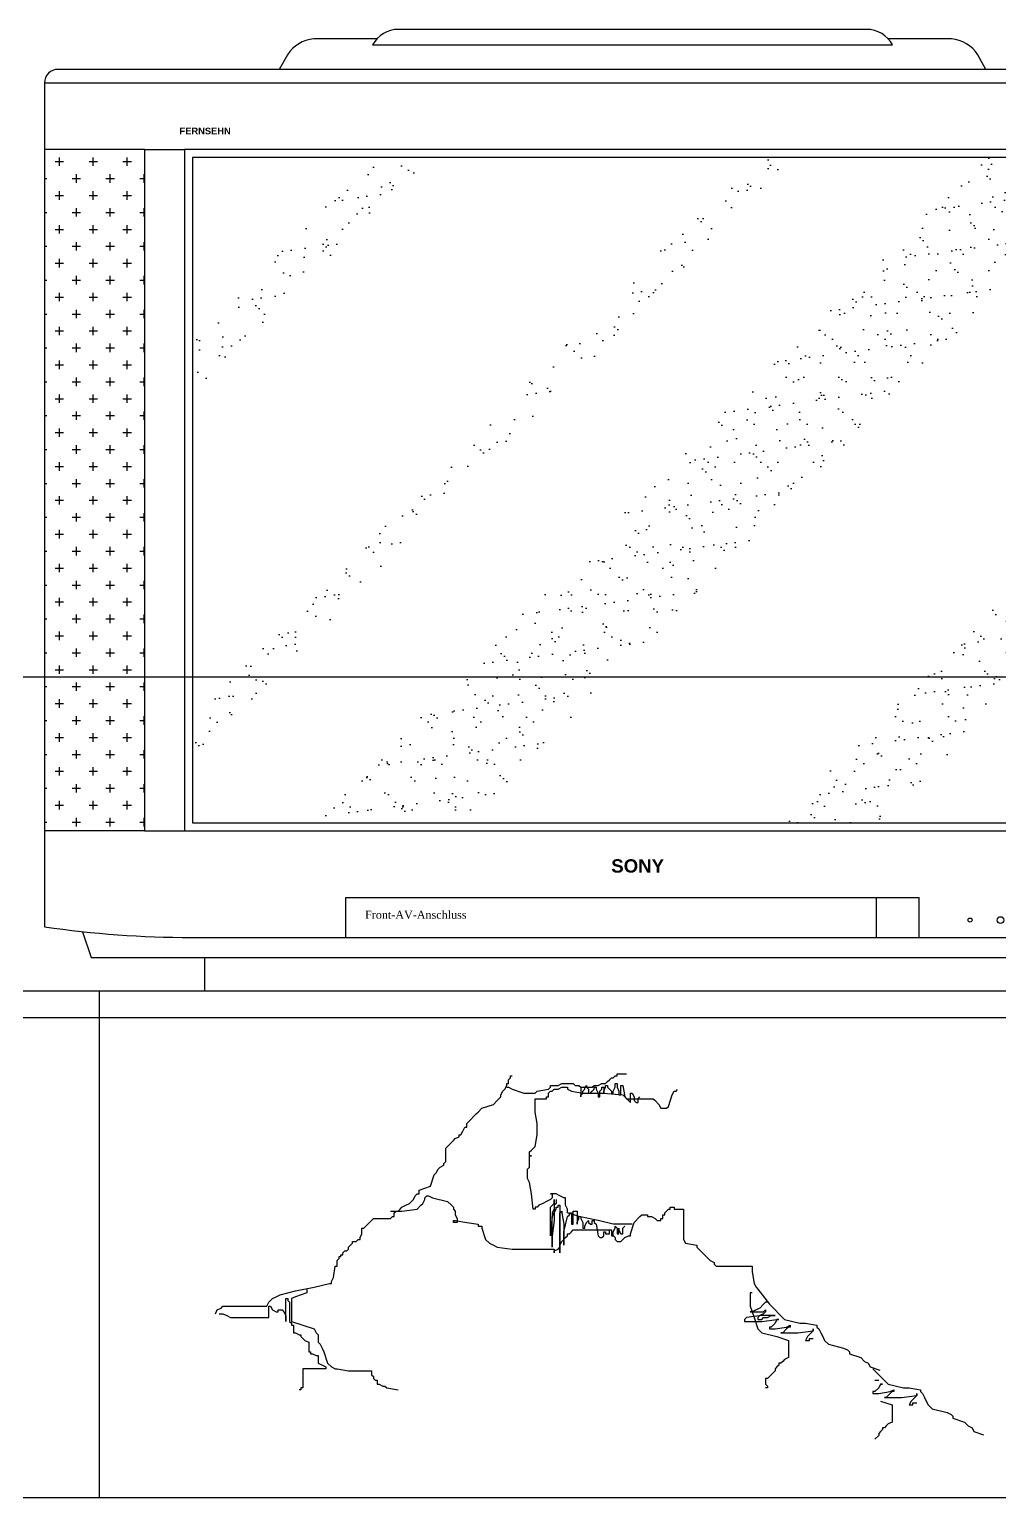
# Model space of a CAD drawing. Extents: x 517 to 4201, y 4235 to 7714.
# Drawn here: x 1732 to 2459, y 4864 to 5965 of the extents above; entities that cross this region are included whole.
import ezdxf
from ezdxf.enums import TextEntityAlignment as Align

# ---------------------------------------------------------------- set-up
doc = ezdxf.new("R2010")
doc.units = 0
doc.header["$MEASUREMENT"] = 0
for name, color, linetype in [('2', 2, 'CONTINUOUS'), ('3', 3, 'CONTINUOUS'), ('4', 4, 'CONTINUOUS'), ('7', 7, 'CONTINUOUS'), ('BH', 3, 'CONTINUOUS'), ('TEXT', 3, 'CONTINUOUS')]:
    doc.layers.add(name, color=color, linetype=linetype)
doc.styles.add('HT2', font='swisseb.ttf')
doc.styles.add('STYLE5', font='dutchi.ttf')
pattern_1 = [(0, (6767.543, -33745.459), (12.7, 12.7), [6.35, -19.05]), (90, (6770.718, -33748.634), (-12.7, 12.7), [6.35, -19.05])]

# ---------------------------------------------------------------- blocks, each defined once
blk = doc.blocks.new('A$C57C6313C')
at = {"layer": 'BH'}
h = blk.add_hatch(dxfattribs=at)
h.set_pattern_fill('CROSS,_O', color=256, scale=2)
h.set_pattern_definition(pattern_1)
h.paths.add_polyline_path([(75, 631), (0, 631), (0, 120), (75, 120)])
h = blk.add_hatch(dxfattribs=at)
h.set_pattern_fill('CROSS,_O', color=256, scale=2)
h.set_pattern_definition(pattern_1)
h.paths.add_polyline_path([(882, 631), (807, 631), (807, 120), (882, 120)])
h = blk.add_hatch(dxfattribs=at)
h.set_pattern_fill('AR-SAND,_O', color=256, scale=0.5)
h.set_pattern_definition([(37.5, (6767.543, -33745.46), (-0.800016, 24.470662), [0, -19.304, 0, -21.59, 0, -20.6375]), (7.5, (6767.543, -33745.46), (22.476164, 35.841255), [0, -10.414, 0, -17.399, 0, -6.6675]), (327.5, (6751.922, -33745.46), (39.549619, 0.071859), [0, -6.35, 0, -22.86, 0, -29.845]), (317.5, (6751.92, -33745.46), (38.177823, 11.146466), [0, -3.175, 0, -14.986, 0, -17.145])])
h.paths.add_polyline_path([(289.4, 625), (247.5, 625), (111, 488.5), (111, 446.6)])
h.paths.add_polyline_path([(561.5, 625), (531.8, 625), (111, 204.2), (111, 174.5)])
h.paths.add_polyline_path([(771, 579.9), (771, 625), (701.2, 625), (202.2, 126), (317.1, 126)])
h.paths.add_polyline_path([(771, 295.7), (771, 346.6), (550.4, 126), (601.3, 126)], flags=17)
h.paths.add_polyline_path([(771, 270.2), (771, 295.7), (601.3, 126), (626.8, 126)], flags=17)
at = {"layer": '3'}
for p, q in [((0, 681), (882, 681)), ((75, 631), (0, 631)), ((75, 631), (105, 631)), ((75, 631), (75, 120)), ((807, 631), (777, 631)), ((807, 631), (807, 120)), ((807, 631), (882, 631)), ((75, 120), (0, 120)), ((75, 120), (105, 120)), ((807, 120), (777, 120)), ((807, 120), (882, 120)), ((226, 70), (656, 70)), ((226, 40), (226, 70)), ((624, 40), (624, 70)), ((656, 40), (656, 70))]:
    blk.add_line(p, q, dxfattribs=at)
for points in [[(105, 120), (777, 120), (777, 631), (105, 631)], [(111, 126), (771, 126), (771, 625), (111, 625)]]:
    blk.add_lwpolyline(points, close=True, dxfattribs=at)
for centre, radius in [((717, 53.1), 2.5), ((694.1, 53.1), 1.5)]:
    blk.add_circle(centre, radius, dxfattribs=at)
at = {"layer": '7'}
for p, q in [((28.5, 44.4), (35, 25)), ((853.5, 44.4), (847, 25)), ((35, 25), (847, 25)), ((120, 25), (120, 0)), ((762, 0), (762, 25)), ((120, 0), (762, 0))]:
    blk.add_line(p, q, dxfattribs=at)
for points in [[(636, 709.3, 0.27768), (616.5, 721), (265.5, 721, 0.27768), (246, 709.3)], [(0, 48, 0.034884), (110, 40), (772, 40, 0.034884), (882, 48), (882, 681, 0.414214), (872, 691), (10, 691, 0.414214), (0, 681)]]:
    blk.add_lwpolyline(points, format="xyb", close=True, dxfattribs=at)
for points in [[(249.8, 714), (201.9, 714, 0.228268), (182.1, 701.9), (176, 691)], [(706, 691), (699.9, 701.9, 0.228268), (680.1, 714), (632.2, 714)]]:
    blk.add_lwpolyline(points, format="xyb", dxfattribs=at)
at = {"layer": '3', "linetype": 'BYBLOCK'}
for s, height, style, p in [('FERNSEHN', 5, 'HT2', (101.2, 642.3)), ('FERNSE', 5, 'HT2', (836.5, 68.1)), ('Front-AV-Anschluss', 6, 'STYLE5', (240.4, 54.1))]:
    blk.add_text(s, height=height, dxfattribs=dict(at, style=style)).set_placement(p)
at = {"layer": '3', "linetype": 'BYBLOCK', "style": 'HT2'}
blk.add_text('SONY', height=10, dxfattribs=at).set_placement((444.8, 88.7), align=Align.CENTER)

msp = doc.modelspace()

# ---------------------------------------------------------------- linework, layer by layer
at = {"layer": '2', "color": 1}
msp.add_line((934.1, 4864), (3434.1, 4864), dxfattribs=at)
at = {"layer": '4'}
msp.add_line((1434.1, 5244), (2934.1, 5244), dxfattribs=at)
at = {"layer": '7'}
for p, q in [((1784.1, 5244), (1784.1, 4864)), ((1614.1, 5224), (2754.1, 5224))]:
    msp.add_line(p, q, dxfattribs=at)
at = {"layer": 'BH', "color": 3}
for p, q in [((2091.1, 5177.4), (2092.5, 5178.8)), ((2091.1, 5174.5), (2091.1, 5177.4)), ((2092.5, 5178.8), (2092.5, 5180.2)), ((2092.5, 5180.2), (2093.9, 5180.2)), ((2163.9, 5174.5), (2165.3, 5176)), ((2165.3, 5176), (2166.8, 5177.4)), ((2166.8, 5177.4), (2168.2, 5178.8)), ((2168.2, 5178.8), (2169.6, 5178.8)), ((2169.6, 5178.8), (2171, 5180.2)), ((2171, 5180.2), (2172.5, 5180.2)), ((2172.5, 5180.2), (2172.5, 5181.7)), ((2172.5, 5181.7), (2179.6, 5181.7)), ((2083.9, 5163.1), (2085.4, 5164.5)), ((2085.4, 5166), (2086.8, 5168.8)), ((2085.4, 5164.5), (2085.4, 5166)), ((2086.8, 5168.8), (2088.2, 5170.2)), ((2088.2, 5170.2), (2089.7, 5173.1)), ((2089.7, 5173.1), (2089.7, 5174.5)), ((2089.7, 5174.5), (2091.1, 5174.5)), ((2089.7, 5171.7), (2091.1, 5171.7)), ((2091.1, 5171.7), (2093.9, 5170.2)), ((2093.9, 5170.2), (2102.5, 5167.4)), ((2102.5, 5167.4), (2111.1, 5167.4)), ((2111.1, 5167.4), (2112.5, 5168.8)), ((2112.5, 5168.8), (2121.1, 5170.2)), ((2119.6, 5163.1), (2119.6, 5164.5)), ((2119.6, 5164.5), (2121.1, 5164.5)), ((2121.1, 5170.2), (2122.5, 5171.7)), ((2121.1, 5167.4), (2122.5, 5168.8)), ((2121.1, 5164.5), (2121.1, 5167.4)), ((2122.5, 5171.7), (2122.5, 5173.1)), ((2122.5, 5173.1), (2128.2, 5173.1)), ((2122.5, 5168.8), (2123.9, 5168.8)), ((2123.9, 5168.8), (2125.3, 5170.2)), ((2125.3, 5170.2), (2128.2, 5170.2)), ((2128.2, 5173.1), (2131.1, 5174.5)), ((2128.2, 5170.2), (2131.1, 5171.7)), ((2131.1, 5174.5), (2139.6, 5174.5)), ((2131.1, 5171.7), (2135.3, 5171.7)), ((2135.3, 5171.7), (2135.3, 5170.2)), ((2135.3, 5170.2), (2138.2, 5168.8)), ((2138.2, 5168.8), (2146.8, 5167.4)), ((2139.6, 5174.5), (2141.1, 5173.1)), ((2141.1, 5173.1), (2143.9, 5173.1)), ((2143.9, 5173.1), (2145.3, 5171.7)), ((2145.3, 5171.7), (2153.9, 5171.7)), ((2145.3, 5171.7), (2145.3, 5164.5)), ((2145.3, 5166), (2146.8, 5167.4)), ((2145.3, 5164.5), (2145.3, 5166)), ((2146.8, 5168.8), (2148.2, 5170.2)), ((2146.8, 5167.4), (2146.8, 5168.8)), ((2146.8, 5167.4), (2162.5, 5167.4)), ((2148.2, 5171.7), (2149.6, 5173.1)), ((2148.2, 5170.2), (2148.2, 5171.7)), ((2149.6, 5173.1), (2149.6, 5171.7)), ((2149.6, 5171.7), (2151, 5170.2)), ((2151, 5170.2), (2151, 5167.4)), ((2151, 5167.4), (2152.5, 5167.4)), ((2152.5, 5167.4), (2153.9, 5168.8)), ((2153.9, 5171.7), (2155.3, 5173.1)), ((2153.9, 5168.8), (2155.3, 5170.2)), ((2155.3, 5173.1), (2158.2, 5173.1)), ((2155.3, 5170.2), (2155.3, 5171.7)), ((2155.3, 5171.7), (2156.8, 5171.7)), ((2156.8, 5171.7), (2156.8, 5170.2)), ((2156.8, 5170.2), (2158.2, 5167.4)), ((2158.2, 5173.1), (2161, 5174.5)), ((2158.2, 5167.4), (2158.2, 5164.5)), ((2158.2, 5164.5), (2159.6, 5164.5)), ((2159.6, 5168.8), (2161, 5170.2)), ((2159.6, 5164.5), (2159.6, 5168.8)), ((2161, 5174.5), (2163.9, 5174.5)), ((2161, 5170.2), (2161, 5171.7)), ((2161, 5171.7), (2162.5, 5171.7)), ((2162.5, 5171.7), (2162.5, 5167.4)), ((2162.5, 5168.8), (2163.9, 5171.7)), ((2162.5, 5167.4), (2162.5, 5168.8)), ((2162.5, 5167.4), (2176.8, 5166)), ((2163.9, 5171.7), (2163.9, 5173.1)), ((2163.9, 5173.1), (2165.3, 5173.1)), ((2165.3, 5173.1), (2165.3, 5171.7)), ((2165.3, 5171.7), (2168.2, 5168.8)), ((2168.2, 5168.8), (2168.2, 5167.4)), ((2168.2, 5167.4), (2169.6, 5167.4)), ((2169.6, 5168.8), (2171, 5171.7)), ((2169.6, 5167.4), (2169.6, 5168.8)), ((2171, 5171.7), (2171, 5174.5)), ((2171, 5174.5), (2172.5, 5174.5)), ((2172.5, 5174.5), (2172.5, 5171.7)), ((2172.5, 5171.7), (2173.9, 5168.8)), ((2173.9, 5168.8), (2173.9, 5166)), ((2173.9, 5166), (2175.3, 5166)), ((2175.3, 5166), (2175.3, 5173.1)), ((2175.3, 5173.1), (2176.8, 5173.1)), ((2176.8, 5173.1), (2178.2, 5164.5)), ((2176.8, 5166), (2178.2, 5164.5)), ((2178.2, 5164.5), (2179.6, 5163.1)), ((2178.2, 5164.5), (2181, 5161.7)), ((2182.5, 5160.3), (2182.5, 5167.4)), ((2182.5, 5167.4), (2183.9, 5167.4)), ((2183.9, 5167.4), (2185.3, 5164.5)), ((2185.3, 5164.5), (2185.3, 5161.7)), ((2188.2, 5163.1), (2189.6, 5164.5)), ((2211, 5157.4), (2213.9, 5166)), ((2213.9, 5166), (2215.3, 5168.8)), ((2215.3, 5168.8), (2216.7, 5168.8)), ((2216.7, 5168.8), (2217.9, 5170)), ((2066.8, 5151.7), (2068.2, 5153.1)), ((2068.2, 5153.1), (2071.1, 5156)), ((2071.1, 5156), (2079.7, 5158.8)), ((2079.7, 5158.8), (2082.5, 5161.7)), ((2082.5, 5161.7), (2083.9, 5163.1)), ((2111.1, 5153.1), (2111.1, 5163.1)), ((2111.1, 5163.1), (2119.6, 5163.1)), ((2112.5, 5144.6), (2111.1, 5153.1)), ((2179.6, 5163.1), (2199.6, 5163.1)), ((2181, 5161.7), (2182.5, 5160.3)), ((2185.3, 5161.7), (2186.7, 5160.3)), ((2186.7, 5160.3), (2188.2, 5160.3)), ((2188.2, 5160.3), (2188.2, 5163.1)), ((2199.6, 5163.1), (2201, 5161.7)), ((2201, 5161.7), (2203.9, 5158.8)), ((2203.9, 5158.8), (2205.3, 5156)), ((2205.3, 5156), (2209.6, 5156)), ((2209.6, 5156), (2211, 5157.4)), ((2056.8, 5138.9), (2058.2, 5141.7)), ((2058.2, 5141.7), (2059.7, 5141.7)), ((2059.7, 5144.6), (2062.5, 5147.4)), ((2059.7, 5141.7), (2059.7, 5144.6)), ((2062.5, 5147.4), (2065.4, 5150.3)), ((2065.4, 5150.3), (2066.8, 5151.7)), ((2112.5, 5136), (2112.5, 5144.6)), ((2045.4, 5127.4), (2049.7, 5131.7)), ((2049.7, 5131.7), (2051.1, 5133.2)), ((2051.1, 5133.2), (2054, 5134.6)), ((2054, 5134.6), (2054, 5136)), ((2054, 5136), (2055.4, 5136)), ((2055.4, 5136), (2056.8, 5138.9)), ((2111.1, 5127.4), (2112.5, 5136)), ((2044, 5126), (2045.4, 5127.4)), ((2044, 5116), (2044, 5126)), ((2106.8, 5123.2), (2108.2, 5124.6)), ((2106.8, 5120.3), (2106.8, 5123.2)), ((2106.8, 5120.3), (2108.2, 5120.3)), ((2108.2, 5120.3), (2106.8, 5120.3)), ((2106.8, 5111.8), (2106.8, 5120.3)), ((2108.2, 5124.6), (2111.1, 5127.4)), ((2036.8, 5107.5), (2038.3, 5110.3)), ((2038.3, 5110.3), (2039.7, 5111.8)), ((2039.7, 5111.8), (2042.5, 5113.2)), ((2042.5, 5114.6), (2044, 5116)), ((2042.5, 5113.2), (2042.5, 5114.6)), ((2105.4, 5110.3), (2106.8, 5111.8)), ((2105.4, 5103.2), (2105.4, 5110.3)), ((2032.5, 5097.5), (2035.4, 5106)), ((2035.4, 5106), (2036.8, 5107.5)), ((2106.8, 5100.3), (2105.4, 5103.2)), ((2108.2, 5091.8), (2106.8, 5100.3)), ((2016.8, 5084.6), (2019.7, 5087.5)), ((2019.7, 5087.5), (2021.1, 5090.4)), ((2021.1, 5090.4), (2022.5, 5091.8)), ((2022.5, 5091.8), (2024, 5091.8)), ((2024, 5094.6), (2032.5, 5097.5)), ((2024, 5091.8), (2024, 5094.6)), ((2026.8, 5084.6), (2028.3, 5087.5)), ((2028.3, 5088.9), (2029.7, 5090.4)), ((2028.3, 5087.5), (2028.3, 5088.9)), ((2029.7, 5090.4), (2031.1, 5090.4)), ((2031.1, 5090.4), (2034, 5088.9)), ((2034, 5088.9), (2045.4, 5086.1)), ((2109.6, 5080.4), (2108.2, 5091.8)), ((2122.5, 5087.5), (2119.6, 5086.1)), ((2126.8, 5091.8), (2122.5, 5091.8)), ((2122.5, 5091.8), (2123.9, 5091.8)), ((2123.9, 5088.9), (2122.5, 5087.5)), ((2123.9, 5091.8), (2123.9, 5088.9)), ((2125.3, 5087.5), (2125.3, 5071.8)), ((2125.3, 5084.6), (2125.3, 5087.5)), ((2129.6, 5090.4), (2126.8, 5091.8)), ((2126.8, 5087.5), (2126.8, 5084.6)), ((2132.5, 5088.9), (2129.6, 5090.4)), ((2133.9, 5088.9), (2132.5, 5088.9)), ((2133.9, 5083.2), (2133.9, 5088.9)), ((2002.6, 5078.9), (2011.1, 5078.9)), ((2005.4, 5077.5), (2006.8, 5078.9)), ((2005.4, 5074.7), (2005.4, 5077.5)), ((2006.8, 5078.9), (2008.3, 5078.9)), ((2008.3, 5078.9), (2009.7, 5080.4)), ((2009.7, 5080.4), (2011.1, 5081.8)), ((2011.1, 5081.8), (2014, 5083.2)), ((2011.1, 5078.9), (2022.5, 5080.4)), ((2014, 5083.2), (2016.8, 5084.6)), ((2022.5, 5080.4), (2025.4, 5083.2)), ((2025.4, 5083.2), (2026.8, 5084.6)), ((2045.4, 5086.1), (2048.2, 5083.2)), ((2048.2, 5083.2), (2049.7, 5081.8)), ((2049.7, 5081.8), (2049.7, 5080.4)), ((2049.7, 5080.4), (2051.1, 5078.9)), ((2051.1, 5078.9), (2051.1, 5076.1)), ((2051.1, 5076.1), (2052.5, 5073.2)), ((2111.1, 5080.4), (2109.6, 5080.4)), ((2112.5, 5081.8), (2111.1, 5081.8)), ((2111.1, 5081.8), (2111.1, 5080.4)), ((2113.9, 5083.2), (2112.5, 5081.8)), ((2116.8, 5084.6), (2113.9, 5083.2)), ((2119.6, 5086.1), (2116.8, 5084.6)), ((2122.5, 5081.8), (2125.3, 5084.6)), ((2122.5, 5060.4), (2122.5, 5081.8)), ((2125.3, 5080.4), (2123.9, 5077.5)), ((2123.9, 5077.5), (2123.9, 5074.7)), ((2123.9, 5074.7), (2125.3, 5077.5)), ((2126.8, 5084.6), (2125.3, 5083.2)), ((2125.3, 5083.2), (2125.3, 5080.4)), ((2125.3, 5077.5), (2126.8, 5080.4)), ((2126.8, 5081.8), (2128.2, 5081.8)), ((2126.8, 5080.4), (2126.8, 5081.8)), ((2128.2, 5081.8), (2128.2, 5083.2)), ((2128.2, 5083.2), (2129.6, 5083.2)), ((2129.6, 5083.2), (2129.6, 5047.6)), ((2129.6, 5077.5), (2131.1, 5078.9)), ((2129.6, 5047.6), (2129.6, 5077.5)), ((2131.1, 5078.9), (2131.1, 5077.5)), ((2131.1, 5077.5), (2132.5, 5069)), ((2135.3, 5080.4), (2133.9, 5083.2)), ((2135.3, 5077.5), (2135.3, 5080.4)), ((2143.9, 5074.7), (2135.3, 5077.5)), ((2135.3, 5074.7), (2136.8, 5076.1)), ((2136.8, 5076.1), (2136.8, 5077.5)), ((2136.8, 5077.5), (2138.2, 5077.5)), ((2138.2, 5077.5), (2138.2, 5069)), ((2139.6, 5069), (2139.6, 5078.9)), ((2139.6, 5078.9), (2142.5, 5078.9)), ((2142.5, 5078.9), (2142.5, 5069)), ((2189.6, 5074.7), (2191, 5076.1)), ((2191, 5076.1), (2195.3, 5076.1)), ((2195.3, 5076.1), (2195.3, 5074.7)), ((2206.7, 5073.2), (2206.7, 5076.1)), ((2206.7, 5076.1), (2208.2, 5076.1)), ((2208.2, 5077.5), (2211, 5080.4)), ((2208.2, 5076.1), (2208.2, 5077.5)), ((2211, 5080.4), (2212.4, 5080.4)), ((2212.4, 5081.8), (2215.3, 5081.8)), ((2212.4, 5080.4), (2212.4, 5081.8)), ((2215.3, 5081.8), (2215.3, 5080.4)), ((2215.3, 5080.4), (2222.4, 5080.4)), ((2222.4, 5080.4), (2222.4, 5057.5)), ((1981.1, 5061.8), (1981.1, 5066.1)), ((1981.1, 5066.1), (1982.6, 5066.1)), ((1982.6, 5066.1), (1984, 5067.5)), ((1984, 5067.5), (1986.8, 5070.4)), ((1986.8, 5070.4), (1989.7, 5073.2)), ((1989.7, 5073.2), (2002.6, 5073.2)), ((2002.6, 5073.2), (2004, 5074.7)), ((2004, 5074.7), (2005.4, 5074.7)), ((2049.7, 5070.4), (2049.7, 5071.8)), ((2049.7, 5071.8), (2051.1, 5071.8)), ((2052.5, 5070.4), (2049.7, 5070.4)), ((2051.1, 5071.8), (2059.7, 5070.4)), ((2052.5, 5073.2), (2052.5, 5070.4)), ((2059.7, 5070.4), (2068.2, 5069)), ((2068.2, 5069), (2068.2, 5067.5)), ((2068.2, 5067.5), (2071.1, 5067.5)), ((2071.1, 5067.5), (2071.1, 5066.1)), ((2071.1, 5066.1), (2073.9, 5057.5)), ((2123.9, 5074.7), (2122.5, 5063.2)), ((2123.9, 5051.8), (2123.9, 5074.7)), ((2125.3, 5071.8), (2123.9, 5060.4)), ((2132.5, 5063.2), (2135.3, 5074.7)), ((2132.5, 5069), (2132.5, 5053.3)), ((2138.2, 5069), (2139.6, 5069)), ((2138.2, 5063.2), (2139.6, 5064.7)), ((2139.6, 5064.7), (2168.2, 5064.7)), ((2142.5, 5070.4), (2143.9, 5073.2)), ((2142.5, 5069), (2142.5, 5070.4)), ((2158.2, 5071.8), (2143.9, 5074.7)), ((2143.9, 5073.2), (2143.9, 5074.7)), ((2143.9, 5074.7), (2145.3, 5074.7)), ((2145.3, 5074.7), (2145.3, 5073.2)), ((2145.3, 5073.2), (2146.8, 5070.4)), ((2146.8, 5070.4), (2146.8, 5066.1)), ((2146.8, 5066.1), (2148.2, 5066.1)), ((2148.2, 5067.5), (2149.6, 5070.4)), ((2148.2, 5066.1), (2148.2, 5067.5)), ((2149.6, 5070.4), (2151, 5071.8)), ((2151, 5071.8), (2151, 5070.4)), ((2151, 5070.4), (2152.5, 5069)), ((2152.5, 5069), (2153.9, 5069)), ((2153.9, 5069), (2153.9, 5071.8)), ((2153.9, 5071.8), (2155.3, 5071.8)), ((2155.3, 5071.8), (2155.3, 5070.4)), ((2155.3, 5070.4), (2156.8, 5069)), ((2156.8, 5069), (2158.2, 5060.4)), ((2169.6, 5069), (2158.2, 5071.8)), ((2166.8, 5061.8), (2166.8, 5064.7)), ((2166.8, 5064.7), (2168.2, 5064.7)), ((2168.2, 5064.7), (2168.2, 5061.8)), ((2168.2, 5064.7), (2168.2, 5060.4)), ((2183.9, 5069), (2169.6, 5069)), ((2169.6, 5063.2), (2171, 5066.1)), ((2171, 5066.1), (2171, 5067.5)), ((2171, 5067.5), (2172.5, 5066.1)), ((2172.5, 5066.1), (2172.5, 5061.8)), ((2173.9, 5061.8), (2173.9, 5066.1)), ((2173.9, 5066.1), (2173.9, 5064.7)), ((2173.9, 5064.7), (2175.3, 5061.8)), ((2176.8, 5066.1), (2178.2, 5067.5)), ((2176.8, 5061.8), (2176.8, 5066.1)), ((2182.5, 5061.8), (2185.3, 5070.4)), ((2185.3, 5070.4), (2189.6, 5074.7)), ((2195.3, 5074.7), (2198.2, 5074.7)), ((2198.2, 5074.7), (2201, 5073.2)), ((2201, 5073.2), (2202.5, 5071.8)), ((2202.5, 5071.8), (2205.3, 5071.8)), ((2205.3, 5071.8), (2205.3, 5073.2)), ((2205.3, 5073.2), (2206.7, 5073.2)), ((1972.6, 5053.3), (1974, 5054.7)), ((1974, 5054.7), (1974, 5056.1)), ((1974, 5056.1), (1976.9, 5056.1)), ((1976.9, 5056.1), (1978.3, 5057.5)), ((1978.3, 5057.5), (1979.7, 5057.5)), ((1979.7, 5059), (1981.1, 5061.8)), ((1979.7, 5057.5), (1979.7, 5059)), ((2073.9, 5057.5), (2076.8, 5054.7)), ((2076.8, 5054.7), (2079.7, 5053.3)), ((2122.5, 5063.2), (2122.5, 5060.4)), ((2123.9, 5060.4), (2123.9, 5051.8)), ((2129.6, 5053.3), (2131.1, 5056.1)), ((2131.1, 5056.1), (2133.9, 5059)), ((2132.5, 5053.3), (2132.5, 5063.2)), ((2133.9, 5059), (2135.3, 5060.4)), ((2135.3, 5060.4), (2135.3, 5061.8)), ((2135.3, 5061.8), (2136.8, 5061.8)), ((2136.8, 5061.8), (2138.2, 5063.2)), ((2158.2, 5060.4), (2159.6, 5059)), ((2159.6, 5059), (2161, 5059)), ((2161, 5059), (2162.5, 5060.4)), ((2162.5, 5060.4), (2162.5, 5063.2)), ((2162.5, 5063.2), (2163.9, 5063.2)), ((2163.9, 5063.2), (2163.9, 5061.8)), ((2163.9, 5061.8), (2166.8, 5061.8)), ((2168.2, 5061.8), (2171, 5059)), ((2168.2, 5060.4), (2169.6, 5060.4)), ((2169.6, 5060.4), (2169.6, 5063.2)), ((2171, 5059), (2171, 5057.5)), ((2171, 5057.5), (2172.5, 5056.1)), ((2172.5, 5061.8), (2173.9, 5061.8)), ((2172.5, 5056.1), (2175.3, 5056.1)), ((2175.3, 5061.8), (2176.8, 5061.8)), ((2175.3, 5056.1), (2178.2, 5059)), ((2178.2, 5059), (2181, 5060.4)), ((2181, 5060.4), (2182.5, 5060.4)), ((2182.5, 5060.4), (2182.5, 5061.8)), ((2222.4, 5057.5), (2223.9, 5054.7)), ((2223.9, 5054.7), (2232.4, 5053.3)), ((1962.6, 5041.8), (1964, 5043.3)), ((1964, 5043.3), (1964, 5044.7)), ((1964, 5044.7), (1965.4, 5044.7)), ((1965.4, 5044.7), (1965.4, 5046.1)), ((1965.4, 5046.1), (1966.9, 5046.1)), ((1966.9, 5047.6), (1968.3, 5049)), ((1966.9, 5046.1), (1966.9, 5047.6)), ((1968.3, 5049), (1969.7, 5049)), ((1969.7, 5049), (1971.1, 5050.4)), ((1971.1, 5051.8), (1972.6, 5053.3)), ((1971.1, 5050.4), (1971.1, 5051.8)), ((2079.7, 5053.3), (2082.5, 5051.8)), ((2082.5, 5051.8), (2093.9, 5050.4)), ((2093.9, 5050.4), (2125.3, 5050.4)), ((2125.3, 5050.4), (2125.3, 5047.6)), ((2125.3, 5049), (2128.2, 5050.4)), ((2125.3, 5047.6), (2125.3, 5049)), ((2128.2, 5050.4), (2129.6, 5051.8)), ((2129.6, 5051.8), (2129.6, 5053.3)), ((2232.4, 5053.3), (2232.4, 5051.8)), ((2232.4, 5051.8), (2233.9, 5050.4)), ((2233.9, 5050.4), (2242.4, 5041.8)), ((1959.7, 5029), (1961.1, 5037.6)), ((1961.1, 5037.6), (1962.6, 5037.6)), ((1962.6, 5037.6), (1962.6, 5041.8)), ((2242.4, 5041.8), (2245.3, 5040.4)), ((2245.3, 5040.4), (2245.3, 5039)), ((2245.3, 5039), (2246.7, 5037.6)), ((2246.7, 5037.6), (2273.8, 5037.6)), ((2273.8, 5037.6), (2273.8, 5033.3)), ((2273.8, 5033.3), (2275.3, 5024.7)), ((1931.2, 5019), (1945.4, 5021.9)), ((1945.4, 5021.9), (1956.9, 5024.7)), ((1956.9, 5024.7), (1958.3, 5024.7)), ((1958.3, 5026.2), (1959.7, 5029)), ((1958.3, 5024.7), (1958.3, 5026.2)), ((2275.3, 5024.7), (2276.7, 5021.9)), ((2276.7, 5021.9), (2278.1, 5020.4)), ((1909.7, 5007.6), (1911.2, 5010.5)), ((1911.2, 5010.5), (1914, 5013.3)), ((1914, 5013.3), (1916.9, 5014.7)), ((1916.9, 5014.7), (1919.7, 5016.2)), ((1919.7, 5016.2), (1931.2, 5019)), ((1924, 4996.2), (1924, 5013.3)), ((1924, 5013.3), (1925.5, 5013.3)), ((1925.5, 5013.3), (1925.5, 5011.9)), ((1925.5, 5011.9), (1926.9, 5010.5)), ((1926.9, 5010.5), (1926.9, 4996.2)), ((1931.2, 5014.7), (1928.3, 5013.3)), ((1928.3, 5013.3), (1928.3, 4996.2)), ((1939.7, 5017.6), (1931.2, 5014.7)), ((1939.7, 5020.4), (1939.7, 5017.6)), ((2273.8, 5017.6), (2272.4, 5017.6)), ((2272.4, 5017.6), (2272.4, 5007.6)), ((2278.1, 5020.4), (2286.7, 5009)), ((2283.8, 5010.5), (2282.4, 5009)), ((2285.3, 5010.5), (2283.8, 5010.5)), ((1871.2, 5001.9), (1872.6, 5004.8)), ((1872.6, 5004.8), (1875.5, 5006.2)), ((1874, 5001.9), (1876.9, 5001.9)), ((1875.5, 5006.2), (1876.9, 5007.6)), ((1876.9, 5007.6), (1909.7, 5007.6)), ((1876.9, 5001.9), (1879.8, 5000.5)), ((1879.8, 5000.5), (1882.6, 4999)), ((1882.6, 4999), (1911.2, 4999)), ((1911.2, 4999), (1911.2, 5007.6)), ((1911.2, 5007.6), (1912.6, 5007.6)), ((1912.6, 5007.6), (1914, 5004.8)), ((1914, 5004.8), (1916.9, 5003.3)), ((1916.9, 5003.3), (1918.3, 5003.3)), ((1918.3, 5003.3), (1918.3, 5004.8)), ((1918.3, 5004.8), (1921.2, 5004.8)), ((1921.2, 5004.8), (1922.6, 5003.3)), ((1922.6, 5003.3), (1924, 5000.5)), ((1924, 5000.5), (1924, 4996.2)), ((2269.6, 4999), (2268.1, 4997.6)), ((2281, 5000.5), (2269.6, 4999)), ((2272.4, 5007.6), (2275.3, 4999)), ((2273.8, 5003.3), (2272.4, 5003.3)), ((2272.4, 5003.3), (2282.4, 5003.3)), ((2276.7, 5004.8), (2273.8, 5003.3)), ((2275.3, 4999), (2278.1, 4990.5)), ((2279.6, 5006.2), (2276.7, 5004.8)), ((2279.6, 5000.5), (2278.1, 4999)), ((2278.1, 4999), (2278.1, 4997.6)), ((2282.4, 5009), (2279.6, 5006.2)), ((2282.4, 5001.9), (2279.6, 5000.5)), ((2291, 5000.5), (2281, 5000.5)), ((2281, 4997.6), (2282.4, 4999)), ((2282.4, 5003.3), (2283.8, 5004.8)), ((2283.8, 5003.3), (2282.4, 5001.9)), ((2282.4, 4999), (2285.3, 4999)), ((2283.8, 5004.8), (2283.8, 5003.3)), ((2285.3, 4999), (2288.1, 5000.5)), ((2286.7, 5009), (2298.1, 4997.6)), ((2288.1, 5000.5), (2291, 5000.5)), ((1926.9, 4996.2), (1928.3, 4994.8)), ((1928.3, 4996.2), (1936.9, 4993.3)), ((1928.3, 4994.8), (1928.3, 4993.3)), ((1928.3, 4993.3), (1929.7, 4993.3)), ((1929.7, 4993.3), (1929.7, 4987.6)), ((1929.7, 4987.6), (1931.2, 4987.6)), ((1931.2, 4987.6), (1934, 4986.2)), ((1936.9, 4993.3), (1945.4, 4990.5)), ((1945.4, 4990.5), (1946.9, 4987.6)), ((1946.9, 4987.6), (1948.3, 4986.2)), ((2268.1, 4997.6), (2268.1, 4996.2)), ((2268.1, 4996.2), (2281, 4996.2)), ((2278.1, 4997.6), (2281, 4997.6)), ((2278.1, 4990.5), (2281, 4987.6)), ((2281, 4996.2), (2292.4, 4997.6)), ((2281, 4987.6), (2292.4, 4984.8)), ((2288.1, 4991.9), (2286.7, 4991.9)), ((2286.7, 4991.9), (2286.7, 4990.5)), ((2286.7, 4990.5), (2291, 4990.5)), ((2291, 4994.8), (2288.1, 4991.9)), ((2292.4, 4997.6), (2291, 4994.8)), ((2291, 4990.5), (2299.5, 4991.9)), ((2292.4, 4997.6), (2293.8, 4997.6)), ((2293.8, 4997.6), (2292.4, 4997.6)), ((2296.7, 4987.6), (2295.3, 4987.6)), ((2295.3, 4987.6), (2308.1, 4987.6)), ((2299.5, 4990.5), (2296.7, 4987.6)), ((2298.1, 4997.6), (2309.5, 4994.8)), ((2299.5, 4991.9), (2302.4, 4993.3)), ((2301, 4991.9), (2299.5, 4990.5)), ((2302.4, 4991.9), (2301, 4991.9)), ((2302.4, 4993.3), (2302.4, 4991.9)), ((2308.1, 4987.6), (2319.5, 4989.1)), ((2309.5, 4994.8), (2313.8, 4994.8)), ((2313.8, 4994.8), (2322.4, 4993.3)), ((2318.1, 4987.6), (2315.3, 4984.8)), ((2319.5, 4989.1), (2318.1, 4987.6)), ((2319.5, 4989.1), (2319.5, 4990.5)), ((2319.5, 4990.5), (2319.5, 4989.1)), ((2322.4, 4993.3), (2322.4, 4991.9)), ((2322.4, 4991.9), (2323.8, 4990.5)), ((2323.8, 4990.5), (2325.2, 4987.6)), ((2325.2, 4987.6), (2326.7, 4984.8)), ((1934, 4986.2), (1935.4, 4986.2)), ((1935.4, 4986.2), (1935.4, 4984.8)), ((1935.4, 4984.8), (1938.3, 4981.9)), ((1938.3, 4981.9), (1941.2, 4980.5)), ((1941.2, 4980.5), (1941.2, 4973.4)), ((1948.3, 4986.2), (1948.3, 4980.5)), ((1948.3, 4980.5), (1949.7, 4979.1)), ((1949.7, 4979.1), (1951.2, 4976.2)), ((2292.4, 4984.8), (2301, 4981.9)), ((2301, 4981.9), (2301, 4969.1)), ((2315.3, 4984.8), (2313.8, 4981.9)), ((2313.8, 4981.9), (2316.7, 4981.9)), ((2316.7, 4981.9), (2316.7, 4983.4)), ((2316.7, 4983.4), (2319.5, 4983.4)), ((2326.7, 4984.8), (2328.1, 4981.9)), ((2328.1, 4981.9), (2331, 4979.1)), ((2331, 4979.1), (2342.4, 4976.2)), ((1941.2, 4973.4), (1942.6, 4973.4)), ((1942.6, 4973.4), (1942.6, 4971.9)), ((1942.6, 4971.9), (1944, 4971.9)), ((1944, 4971.9), (1946.9, 4970.5)), ((1946.9, 4970.5), (1948.3, 4970.5)), ((1948.3, 4970.5), (1948.3, 4964.8)), ((1951.2, 4976.2), (1952.6, 4973.4)), ((1952.6, 4973.4), (1955.4, 4964.8)), ((2296.7, 4966.2), (2295.3, 4964.8)), ((2298.1, 4967.7), (2296.7, 4966.2)), ((2301, 4969.1), (2298.1, 4967.7)), ((2342.4, 4976.2), (2345.2, 4974.8)), ((2345.2, 4974.8), (2346.7, 4973.4)), ((2346.7, 4973.4), (2346.7, 4971.9)), ((2346.7, 4971.9), (2355.2, 4969.1)), ((2355.2, 4969.1), (2358.1, 4966.2)), ((2358.1, 4966.2), (2360.9, 4964.8)), ((1954, 4960.5), (1936.9, 4960.5)), ((1936.9, 4960.5), (1936.9, 4946.3)), ((1948.3, 4964.8), (1954, 4962)), ((1954, 4962), (1954, 4960.5)), ((1955.4, 4964.8), (1958.3, 4962)), ((1958.3, 4962), (1961.1, 4960.5)), ((1961.1, 4960.5), (1962.6, 4960.5)), ((1962.6, 4960.5), (1971.1, 4959.1)), ((1971.1, 4959.1), (1988.3, 4959.1)), ((1988.3, 4959.1), (1988.3, 4956.2)), ((1988.3, 4956.2), (1989.7, 4954.8)), ((1989.7, 4954.8), (1989.7, 4953.4)), ((2288.1, 4956.2), (2285.3, 4953.4)), ((2291, 4959.1), (2288.1, 4956.2)), ((2292.4, 4962), (2291, 4960.5)), ((2291, 4960.5), (2291, 4959.1)), ((2293.8, 4963.4), (2292.4, 4962)), ((2295.3, 4964.8), (2293.8, 4964.8)), ((2293.8, 4964.8), (2293.8, 4963.4)), ((2360.9, 4964.8), (2362.4, 4962)), ((2362.4, 4962), (2369.6, 4959.5)), ((2364.4, 4960.6), (2375.9, 4949.2)), ((1935.4, 4944.8), (1934, 4944.8)), ((1936.9, 4946.3), (1935.4, 4946.3)), ((1935.4, 4946.3), (1935.4, 4944.8)), ((1989.7, 4953.4), (1991.1, 4952)), ((1991.1, 4952), (1992.6, 4952)), ((1992.6, 4952), (1992.6, 4949.1)), ((1992.6, 4949.1), (1994, 4949.1)), ((1994, 4949.1), (1996.8, 4947.7)), ((1996.8, 4947.7), (1998.3, 4947.7)), ((1998.3, 4947.7), (1999.7, 4946.3)), ((1999.7, 4946.3), (2008.3, 4944.8)), ((2285.3, 4953.4), (2283.8, 4953.4)), ((2283.8, 4953.4), (2283.8, 4949.1)), ((2283.8, 4949.1), (2285.3, 4947.7)), ((2285.3, 4946.3), (2283.8, 4946.3)), ((2285.3, 4947.7), (2285.3, 4946.3)), ((2365.9, 4943.5), (2364.4, 4943.5)), ((2364.4, 4943.5), (2364.4, 4942.1)), ((2365.9, 4952.1), (2368.7, 4952.1)), ((2368.7, 4946.4), (2365.9, 4943.5)), ((2370.1, 4949.2), (2368.7, 4946.4)), ((2368.7, 4942.1), (2377.3, 4943.5)), ((2370.1, 4949.2), (2371.6, 4949.2)), ((2371.6, 4949.2), (2370.1, 4949.2)), ((2375.9, 4949.2), (2387.3, 4946.4)), ((2377.3, 4943.5), (2380.1, 4944.9)), ((2378.7, 4943.5), (2377.3, 4942.1)), ((2380.1, 4943.5), (2378.7, 4943.5)), ((2380.1, 4944.9), (2380.1, 4943.5)), ((2387.3, 4946.4), (2391.6, 4946.4)), ((2391.6, 4946.4), (2400.1, 4944.9)), ((2400.1, 4944.9), (2400.1, 4943.5)), ((2400.1, 4943.5), (2401.6, 4942.1)), ((2364.4, 4942.1), (2368.7, 4942.1)), ((2370.1, 4936.4), (2378.7, 4933.5)), ((2374.4, 4939.2), (2373, 4939.2)), ((2373, 4939.2), (2385.9, 4939.2)), ((2377.3, 4942.1), (2374.4, 4939.2)), ((2378.7, 4933.5), (2378.7, 4920.7)), ((2385.9, 4939.2), (2397.3, 4940.7)), ((2393, 4936.4), (2391.6, 4933.5)), ((2391.6, 4933.5), (2394.4, 4933.5)), ((2395.8, 4939.2), (2393, 4936.4)), ((2394.4, 4933.5), (2394.4, 4935)), ((2394.4, 4935), (2397.3, 4935)), ((2397.3, 4940.7), (2395.8, 4939.2)), ((2397.3, 4940.7), (2397.3, 4942.1)), ((2397.3, 4942.1), (2397.3, 4940.7)), ((2401.6, 4942.1), (2403, 4939.2)), ((2403, 4939.2), (2404.4, 4936.4)), ((2404.4, 4936.4), (2405.8, 4933.5)), ((2405.8, 4933.5), (2408.7, 4930.7)), ((2408.7, 4930.7), (2420.1, 4927.8)), ((2420.1, 4927.8), (2423, 4926.4)), ((2423, 4926.4), (2424.4, 4925)), ((2424.4, 4925), (2424.4, 4923.5)), ((2424.4, 4923.5), (2433, 4920.7)), ((2368.7, 4910.7), (2365.9, 4907.9)), ((2370.1, 4913.6), (2368.7, 4912.1)), ((2368.7, 4912.1), (2368.7, 4910.7)), ((2371.6, 4915), (2370.1, 4913.6)), ((2373, 4916.4), (2371.6, 4916.4)), ((2371.6, 4916.4), (2371.6, 4915)), ((2374.4, 4917.8), (2373, 4916.4)), ((2375.9, 4919.3), (2374.4, 4917.8)), ((2378.7, 4920.7), (2375.9, 4919.3)), ((2433, 4920.7), (2435.8, 4917.8)), ((2435.8, 4917.8), (2438.7, 4916.4)), ((2438.7, 4916.4), (2440.1, 4913.6)), ((2440.1, 4913.6), (2447.4, 4911.1))]:
    msp.add_line(p, q, dxfattribs=at)
at = {"layer": 'TEXT'}
msp.add_line((871.8, 5479.5), (3602.5, 5479.5), dxfattribs=at)

# ---------------------------------------------------------------- block references
at = {"layer": '3'}
msp.add_blockref('A$C57C6313C', (1743.1, 5244), dxfattribs=at)

doc.saveas('drawing.dxf')
